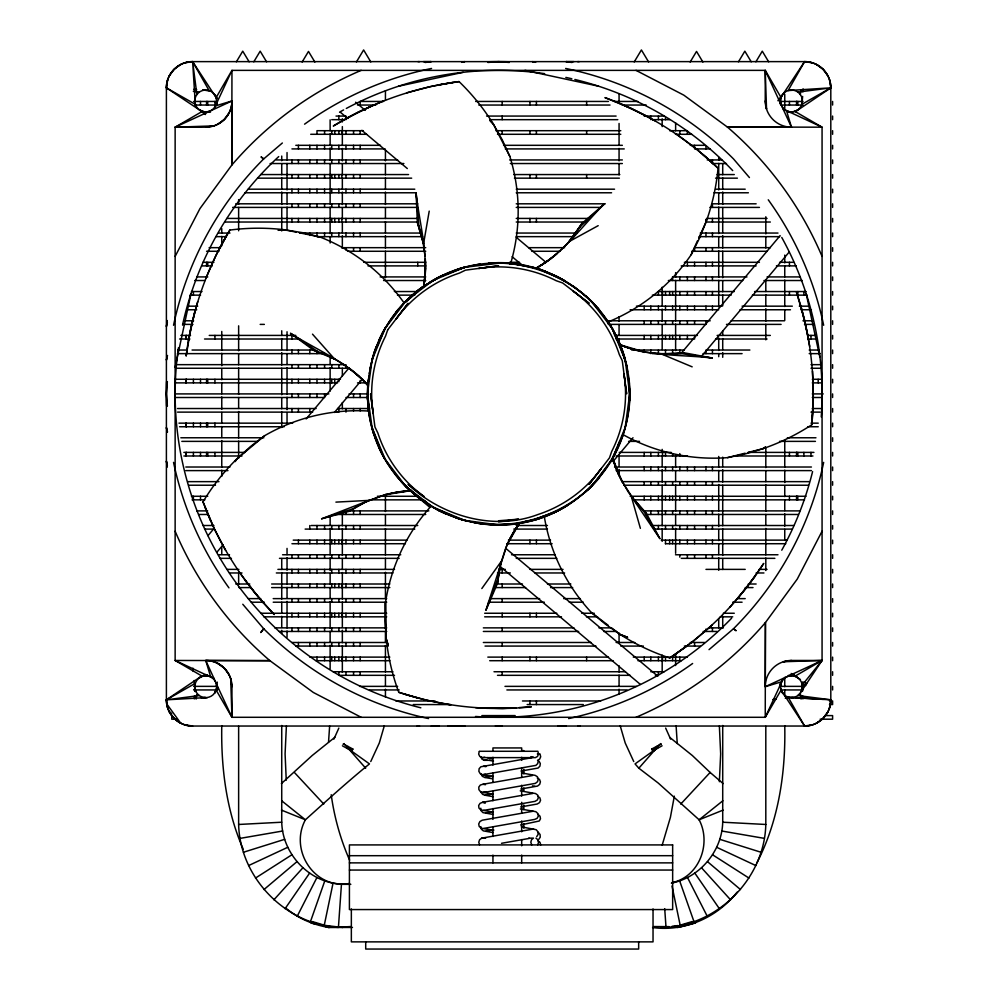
<?xml version="1.0" encoding="UTF-8"?>
<svg xmlns="http://www.w3.org/2000/svg" width="999" height="999" viewBox="0 0 999 999"><rect width="100%" height="100%" fill="white"/><g stroke="black" fill="none" stroke-linecap="round" stroke-linejoin="round"><path stroke-width="1.5" d="M342.407 745.803L348.688 749.25L350.649 748.775L351.835 750.973L349.438 749.662L351.373 750.724M369.293 407.105L367.595 399.725L367.832 383.991M401.161 481.593A131.131 131.131 0 0 0 431.019 506.206A185.427 185.427 0 0 0 385.464 602.772L385.114 620.941L386.288 639.11A209.153 197.44 68.6 0 0 398.751 692.295C436.388 704.807 476.336 710.002 515.921 708.079A314.722 314.722 0 0 0 531.331 706.842L519.33 707.554M328.534 742.095L329.645 725.961M610.751 461.788A131.131 131.131 0 0 0 623.201 434.715A185.427 185.427 0 0 0 727.484 457.642L745.266 453.933L762.724 448.751A209.153 197.44 -34.3 0 0 811.8 424.762L813.323 396.016L812.512 371.191M802.647 96.416L801.86 104.333L830.806 87.85C831.081 73.826 818.606 61.351 804.582 61.626L192.62 61.626C178.596 61.351 166.134 73.826 166.396 87.85L166.396 699.812C166.134 713.835 178.596 726.298 192.62 726.036L804.582 726.036C818.606 726.298 831.081 713.835 830.806 699.812L830.806 87.85L829.532 79.745M802.896 91.883L803.071 88.861M812.337 418.818C815.221 381.256 811.275 343.281 801.111 307.018A314.722 314.722 0 0 0 796.49 292.27L804.457 319.692L809.714 346.291M194.293 698.938L194.48 695.928M194.755 691.42L194.805 686.7M431.019 506.206C457.342 522.002 488.986 527.709 519.28 523.326L519.193 523.451C457.367 533.828 392.52 494.305 373.888 434.353C356.044 380.819 377.197 317.969 423.788 286.126C428.858 254.945 419.592 224.275 416.146 193.481L417.332 222.19L423.526 243.956L429.22 211.114M811.8 424.762L813.149 404.345M350.811 884.327L341.446 884.327L338.424 927.422C285.389 924.45 239.922 877.609 238.636 824.475L238.636 726.31M368.082 390.522L367.532 398.126L368.144 390.696M367.595 399.725L368.156 392.27M167.357 381.606L166.396 393.831L167.357 406.056M216.533 102.672L216.658 100.961A10.927 10.927 0 0 0 200.275 91.496A10.927 10.927 0 0 0 200.275 110.427A10.927 10.927 0 0 0 216.658 100.961L217.07 104.008M175.137 256.418L199.95 208.591L231.78 165.11L231.955 70.367L765.246 70.367L781.081 97.59L780.681 99.251M780.681 684.989L780.544 686.7L780.132 683.641M802.447 691.42L802.871 682.067M286.388 725.986L285.09 753.858L286.251 780.169M719.367 781.717L720.666 753.858L719.367 725.986M481.83 588.548L501.211 561.438L500.112 565.834A119.98 119.98 0 0 0 497.789 579.22L497.352 583.741L485.964 610.114L506.905 545.267A133.229 123.239 59.7 0 1 519.155 523.414C588.548 513.586 640.409 442.382 628.121 373.314C619.03 310.464 559.802 260.764 496.328 262.712M802.259 688.411A10.927 10.927 0 0 0 787.549 676.498A10.927 10.927 0 0 0 784.59 695.192A10.927 10.927 0 0 0 802.259 688.411L802.884 682.23M671.403 883.153C699.824 877.572 722.027 851.148 722.714 822.214L722.714 725.486M664.71 908.665L666.021 927.422C719.068 924.45 764.535 877.609 765.808 824.475L765.808 726.31M196.116 699.1L196.703 694.617M800.311 94.543L800.898 90.047M217.282 682.117L216.658 686.7A10.927 10.927 0 0 1 200.275 696.166A10.927 10.927 0 0 1 200.275 677.235A10.927 10.927 0 0 1 216.658 686.7L216.533 684.989M780.132 104.008L780.544 100.961L780.681 102.672M698.701 238.124L706.218 221.566L706.63 218.531L706.218 221.566L699.387 238.449L691.196 254.67A185.427 185.427 0 0 1 608.254 321.903A131.131 131.131 0 0 1 620.591 345.716M674.337 796.153L670.416 817.319L662.187 845.104M167.283 320.554L166.396 326.523L167.382 322.128M538.161 760.888L537.774 763.511L535.914 765.371L482.667 774.762L480.219 773.651L478.871 771.34L479.12 768.718L480.881 766.77L531.93 757.704M369.093 376.386L367.757 385.177C346.528 361.763 316.783 349.887 290.559 333.379L313.736 350.349L334.615 359.078L312.5 334.153M369.53 373.464C372.977 347.028 385.939 322.29 404.083 302.934A131.131 131.131 0 0 1 424.55 285.602M500.112 565.834L497.352 583.741L501.211 561.438M362.799 380.02A134.003 123.376 -16.5 0 1 367.707 385.214L369.031 376.323M369.48 373.414L371.091 363.211M167.682 79.745L166.396 87.85L199.313 109.803L204.021 111.751M829.532 707.916L830.806 699.812L797.889 695.541L800.311 693.119L801.086 699.1M480.294 263.973L462.512 267.757L443.032 275.05L423.788 286.126L425.499 268.144L425.324 258.841M197.677 301.673L190.871 327.922L186.151 356.081A314.722 314.722 0 0 1 188.374 340.796C195.305 301.76 209.253 263.973 229.845 230.07A209.153 197.44 -8.6 0 1 284.465 229.758L302.435 232.655L320.08 237.038A185.427 185.427 0 0 1 404.083 302.934M616.333 448.888L615.958 450.836L617.382 447.19M479.208 751.498L478.671 754.095L479.795 756.443L482.142 757.629L535.402 757.629L537.524 756.443L538.536 754.095L537.862 751.285L479.42 751.285M324.225 925.436L333.042 883.153C304.62 877.572 282.417 851.148 281.73 822.214L281.73 725.486M175.137 367.445L190.971 293.868M188.374 340.796L194.668 312.138M384.34 725.724L379.308 742.981L370.754 761.55M231.643 105.057C229.832 117.47 218.269 127.348 205.732 127.185L175.137 127.185L175.137 660.464L202.36 676.298L204.021 675.898M216.533 688.411L214.573 693.119L218.356 688.161M623.201 434.715C629.145 415.472 631.468 394.842 627.959 374.912M500.274 565.134L505.594 548.501M372.053 360.464L375.549 349.038M310.477 921.602L324.8 880.856M617.844 445.979L619.243 442.257M485.964 610.114L497.789 579.22M338.848 728.084L333.916 739.098M612.887 457.679L615.459 451.998M205.956 278.034L215.996 255.307L226.785 235.19M373.888 353.309L385.164 328.334L405.881 301.099L433.104 280.382L464.697 267.295L502.472 262.787M623.314 434.353L612.05 459.328L591.333 486.55C561.276 514.897 519.105 529.033 478.084 523.351M691.196 254.67L697.452 240.871M506.056 547.24L509.927 538.786A134.003 123.376 60.6 0 1 515.359 529.308M214.685 107.78L217.245 102.235M779.957 685.414L783.154 678.483M216.121 104.333L231.955 70.367L216.121 97.59L216.533 99.251M781.081 683.316L765.246 717.294L231.955 717.294L216.121 690.072L218.032 687.624M756.942 862.761C778.671 820.679 785.751 772.602 784.752 725.661M297.352 915.983L316.945 877.497M822.065 531.231L797.264 579.07L765.434 622.552A351.436 351.436 0 0 1 636.013 717.294M612.637 457.967L613.96 455.519M343.194 744.355L344.255 743.581M352.884 749.063L347.964 746.44L346.953 748.288L352.884 749.063L351.71 751.198L369.468 763.898C347.577 781.693 326.486 800.861 305.407 819.779C288.898 850.124 314.635 889.897 349.488 883.453M219.768 247.877L229.845 230.07M506.905 545.267L519.28 523.326A134.003 123.376 60.6 0 0 515.996 528.296M381.755 334.29L385.164 328.334L372.078 359.927L367.47 393.831L372.078 427.734L373.888 434.353M615.446 453.359L612.05 459.328L625.137 427.734L629.732 393.831L625.137 359.927L623.314 353.309M780.681 688.411L781.081 690.072L765.246 717.294L765.434 622.552L765.246 686.7L781.73 681.73M236.363 61.813L242.745 51.174L249.138 61.813M253.796 61.813L260.177 51.174L266.571 61.813M302.11 62.063L308.491 51.424L314.885 62.063M356.431 61.926L363.624 49.95L370.804 61.926M634.228 61.926L641.408 49.95L648.588 61.926M690.147 62.063L696.528 51.424L702.909 62.063M738.461 61.813L744.842 51.174L751.223 61.813M755.893 61.813L762.274 51.174L768.656 61.813M509.927 538.786L519.193 523.451L497.127 524.95M598.189 225.662L568.968 241.683L571.878 238.212A119.98 119.98 0 0 0 579.782 227.148L582.13 223.264L603.833 204.445C581.905 226.348 563.698 252.71 536.151 268.182L510.739 263.261L495.716 262.774M812.686 62.9L804.582 61.626L779.17 100.037M536.7 836.625L538.111 834.427L537.937 831.792L536.213 829.719L521.291 826.822M538.836 839.31L540.259 837.125L540.072 834.49L538.349 832.404M264.698 435.651L236.813 458.953L235.115 461.513L236.813 458.953L250.287 446.703L264.698 435.651A185.427 185.427 0 0 1 368.606 411.051C372.639 441.471 387.962 469.667 410.102 490.746L395.167 474.438M661.313 744.355L659.178 745.054L638.848 768.194L658.216 783.041L699.113 819.779C711.688 843.581 699.238 876.947 672.015 882.629M801.21 691.658L822.065 660.464L822.065 127.185L794.842 111.351L793.181 111.751M571.878 238.212L582.13 223.264L568.968 241.683M622.102 481.78A133.229 123.239 8.2 0 1 612.712 458.504L612.762 458.491C597.19 484.802 573.089 506.031 544.33 516.733A185.427 185.427 0 0 0 591.42 612.562L605.406 624.15L620.342 634.565A209.153 197.44 17.1 0 0 669.692 657.991C702.946 636.363 731.917 608.379 755.094 576.211A314.722 314.722 0 0 0 763.736 563.411L747.264 586.738L729.732 607.429M285.09 908.678L309.603 873.114M169.256 75.936L174.076 69.306L180.719 64.473M229.108 112.862L224.275 119.505L217.645 124.326M827.946 711.713L823.126 718.356L816.495 723.176M709.665 773.089L710.127 772.452L692.344 755.531L669.692 737.349M777.909 100.724L782.629 94.543M737.087 892.157C717.17 917.382 684.814 932.055 652.572 927.509M736.987 599.3L755.094 576.211M396.453 311.888L398.239 309.428L396.815 311.164M802.259 684.989L822.065 660.464L791.47 660.464L783.366 661.75L822.065 660.464L794.842 676.298L793.181 675.898M509.852 263.261L527.16 266.034M207.992 535.639L214.161 528.309L202.997 501.848A209.153 197.44 -60 0 1 236.813 458.953M306.119 418.956L349.213 367.719M217.058 552.022L223.227 544.692M334.415 412.487L362.5 379.083M429.682 507.205L414.273 494.105M680.843 353.696L780.144 235.627M612.974 461.575L633.004 437.749M702.01 355.706L789.21 252.01M571.428 238.761C561.775 250.799 549.55 260.352 536.288 268.107L536.151 268.182C565.359 277.372 591.383 296.253 608.254 321.903M273.901 899.812L302.897 867.806M587.986 489.76L597.127 479.895M404.595 302.647L419.742 289.048L424.513 285.889M723.089 810.102L699.113 819.779L722.864 800.761M281.393 783.603L312.163 755.531L334.815 737.349M410.452 297.889L418.007 290.384L410.327 297.789M406.168 301.923L419.742 289.048L423.626 286.8M579.782 227.148L603.833 204.445M639.348 767.731L638.848 768.194L635.052 763.898L654.782 749.812L662.112 745.803M653.146 750.724L655.069 749.662M674.712 926.772L677.684 927.509L680.531 926.772L683.041 924.612M282.355 142.994L263.699 158.916A332.205 332.205 0 0 0 173.539 325.274M709.028 649.65L733.503 628.733A332.205 332.205 0 0 0 823.663 462.387M712.025 625.137L693.119 641.246L674.675 654.695M263.973 889.547L296.965 861.662M681.306 803.596L680.769 804.045L710.127 772.452L723.126 783.603M537.649 844.917L538.598 842.232L537.849 839.697L535.901 838.136M795.416 111.688L830.806 87.85A26.224 26.224 0 0 0 804.582 61.626L788.099 90.572L830.806 87.85L797.889 92.12M167.682 707.916L166.396 699.812L201.786 675.961M533.616 828.995L481.78 838.136L479.62 839.697L478.771 842.232L479.57 844.754M653.646 751.011L655.419 749.762M669.692 657.979L686.5 646.303M349.35 511.263L353.147 508.778A119.98 119.98 0 0 1 369.193 500.374L385.377 494.742A133.229 123.239 -68.9 0 1 410.102 490.696L392.332 493.069L383.304 495.304L365.709 501.948L349.35 511.263L321.628 518.793L369.193 500.374L335.914 502.122M255.507 878.059L291.883 854.782M563.199 507.867L567.057 505.444M421.528 287.737L439.073 276.985L458.079 269.118L464.697 267.295L439.073 276.985M797.889 109.803L794.842 111.351M199.313 677.859L202.36 676.298M762.724 448.751L765.359 447.177L762.724 448.751L748.039 452.447M431.431 281.668L441.62 275.724M215.472 105.919L231.955 100.961A26.224 26.224 0 0 1 213.836 125.899L175.137 127.185L202.36 111.351L204.807 113.262M195.342 683.316L166.396 699.812A26.224 26.224 0 0 0 192.62 726.036L184.515 724.75M443.032 275.05L423.813 285.976A133.229 123.239 34 0 0 425.487 260.989M537.537 760.314L539.66 759.128L540.684 756.78L540.009 753.983L537.362 753.983M383.029 101.099L358.266 112.138L333.304 126.011A314.722 314.722 0 0 1 346.641 118.219C381.481 99.301 419.73 86.651 459.065 81.593A209.153 197.44 42.9 0 1 493.369 124.113L502.31 139.972L509.877 156.493A185.427 185.427 0 0 1 510.739 263.261M652.809 751.198L651.635 749.063L659.178 745.054M346.641 118.219L372.977 105.27M699.113 819.779L699.787 819.455M206.393 112.625L209.116 111.351M248.626 865.559L287.762 847.289M175.137 127.185L231.955 100.961L231.78 165.11A351.436 351.436 0 0 1 361.188 70.367M822.065 660.464L765.246 686.7A26.224 26.224 0 0 1 791.47 660.464M350.112 749.637L351.71 751.198M365.709 501.948L369.193 500.374M543.731 516.133L535.476 519.667L517.295 523.476M444.393 274.625L448.563 272.989M452.734 271.341L465.721 267.145M665.371 926.772L663.486 927.509L660.926 926.772M558.141 510.676L532.504 520.354L539.123 518.543M544.905 516.283L535.476 519.667L525.149 521.391M321.628 518.793L353.147 508.778M243.456 852.247L284.678 839.322M679.445 925.411L692.207 921.565M344.83 926.772L342.27 927.509L340.384 926.772M532.442 775.549L482.967 784.277L480.382 785.002L478.821 787.05L478.883 789.622L480.544 791.732L492.532 794.242M485.764 791.857L483.179 792.594L535.389 783.378L537.524 781.693L538.286 779.145L537.375 776.722L535.139 775.349L521.528 772.951M487.912 794.542L485.314 795.279L482.692 794.417L481.019 792.307M406.68 92.832L430.706 86.513L453.159 82.405M727.484 457.642L745.104 453.196M680.531 926.772L695.516 922.989M331.805 926.772L328.833 927.509C313.274 924.799 298.426 918.593 286.251 908.441M458.079 269.118C504.133 254.083 556.543 267.944 591.233 301.198L612.05 328.334L625.137 359.927L615.446 334.29M428.196 62.275L431.081 61.626L423.351 61.626M398.651 86.189L463.211 72.303M485.264 774.237L482.667 774.762L493.081 776.598M487.4 776.922L484.802 777.447L482.367 776.348L481.006 774.038M492.769 776.048L484.802 777.447L492.432 778.795M521.066 771.053L538.049 768.056L539.91 766.196L540.309 763.573L539.073 761.213M493.131 793.905L485.314 795.279L493.144 796.665M520.866 789.01L537.537 786.076L539.672 784.377L540.422 781.83L539.51 779.407L537.287 778.034M532.804 793.456L482.629 802.297L480.069 803.333L478.658 805.531L478.933 808.041L480.794 809.914L492.757 812.062M483.516 810.426L535.039 801.348L537.387 799.937L538.411 797.552L537.724 795.117L535.576 793.556L520.254 790.846M480.806 808.216L481.081 810.726L482.929 812.599L485.664 813.111L493.369 811.75M520.741 806.93L537.175 804.033L539.522 802.622L540.559 800.249L539.86 797.801L537.724 796.24M533.129 811.238L482.267 820.204L479.882 821.565L478.708 823.963L479.208 826.485L481.181 828.171L493.681 830.381M483.878 828.383L534.715 819.417L537.15 818.306L538.349 816.058L537.862 813.523L535.864 811.688L520.367 808.953M486.014 831.068L493.618 829.732M520.629 824.974L539.285 820.991L540.496 818.743L540.009 816.22L538.011 814.372M501.535 843.293L529.383 838.386M240.097 838.373L282.655 831.018M385.377 494.742L410.252 490.734A134.003 123.376 -67.9 0 0 407.892 490.946M438.861 84.828L459.065 81.593M184.515 62.9L192.62 61.626L216.121 97.59M205.732 127.185L213.836 125.899M812.686 724.75L804.582 726.036L781.081 690.072M482.142 757.629L484.815 757.217M480.819 756.78L481.943 759.128L484.29 760.314L486.963 759.902M425.187 62.5L431.081 61.626M788.423 112.3L791.47 111.888L789.759 111.751M651.635 749.063L657.567 748.288L656.555 746.44M692.17 366.845L661.425 353.983A119.98 119.98 0 0 0 679.532 353.371L684.028 352.784L712.275 358.017C681.48 354.533 649.525 356.743 620.242 344.855L626.773 366.084L627.559 371.978M199.313 695.541L166.396 699.812L205.732 697.627L201.011 697.677M669.155 926.635L653.97 926.56M672.09 926.285L677.971 925.586M488.374 263.237L491.396 262.887M684.028 352.784L661.425 353.983M772.939 699.5L776.186 699.2M785.289 698.251L793.181 697.489L823.288 699.35M284.465 229.745L278.346 230.294L284.465 229.745L296.341 232.18M504.582 524.5L492.744 524.525M487.899 62.462L498.601 61.626L509.303 62.462M789.759 675.898L791.47 675.774L788.423 675.361M791.47 697.627L830.806 699.812A26.224 26.224 0 0 1 804.582 726.036L788.099 697.09L793.181 697.489M501.66 725.798L495.541 725.798M488.474 263.311L491.371 263.137M495.704 262.874L498.601 262.7M514.822 707.816L502.822 708.516L475.711 707.717M350.537 926.56L339.772 927.159L325.062 925.411L312.312 921.565M238.636 824.475L281.73 822.214M488.648 263.449L503.558 262.912M486.588 708.328L515.921 708.079M209.116 676.298L175.137 660.464L269.88 660.651L313.361 692.482L361.188 717.294M419.505 726.036L417.17 726.036M431.293 726.036L439.323 726.023M580.032 726.036L577.697 726.036M573.851 61.626L566.121 61.626L569.018 62.275M577.622 61.626L579.22 61.626M193.619 101.448L217.42 101.448M383.591 101.448L360.177 101.448L360.177 105.045M475.661 101.448L608.453 101.448M614.547 101.448L637.949 101.448M779.545 101.448L802.959 101.448M194.755 105.045L217.033 105.045M357.53 105.045L375.786 105.045M478.783 105.045L610.014 105.045M622.352 105.045L646.203 105.045M781.106 105.045L802.959 105.045M336.026 116.071L345.966 116.071L345.966 119.668M486.588 116.071L616.108 116.071M644.193 116.071L664.085 116.071M331.755 119.668L344.555 119.668M489.71 119.668L617.819 119.668M652.335 119.668L669.78 119.668M363.299 130.694L316.983 130.694L316.983 134.291M495.941 130.694L620.791 130.694M669.63 130.694L687.387 130.694L687.387 134.291M310.714 134.291L366.546 134.291M497.502 134.291L620.791 134.291M675.486 134.291L691.708 134.291M295.816 145.317L380.469 145.317M503.583 145.317L622.352 145.317M690.259 145.317L704.545 145.317M291.945 148.913L385.152 148.913M505.307 148.913L624.238 148.913M710.202 148.913L694.58 148.913L694.58 145.317M276.336 159.94L397.639 159.94M509.627 159.94L622.352 159.94M707.217 159.94L721.802 159.94M270.092 163.536L403.871 163.536M510.364 163.536L622.352 163.536M726.473 163.536L712.437 163.536L712.437 159.94M260.727 174.563L408.554 174.563M513.786 174.563L619.805 174.563M717.12 174.563L734.277 174.563M257.605 178.159L411.675 178.159M514.448 178.159L619.38 178.159M715.559 178.159L737.399 178.159M248.239 189.186L414.797 189.186M516.233 189.186L614.547 189.186M715.559 189.186L745.204 189.186M244.942 192.782L416.358 192.782M516.233 192.782L611.575 192.782M713.998 192.782L748.376 192.782M235.764 203.808L417.757 203.808M516.233 203.808L605.332 203.808M756.131 203.808L712.437 203.808L712.437 207.405M232.642 207.405L417.757 207.405M516.233 207.405L600.661 207.405M709.852 207.405L759.427 207.405M226.973 218.431L417.919 218.431M516.233 218.431L588.011 218.431M707.217 218.431L767.057 218.431M224.837 222.028L417.919 222.028M516.233 222.028L584.89 222.028M770.341 222.028L705.968 222.028L705.968 219.63M218.594 233.054L229.957 233.054M299.75 233.054L421.041 233.054M516.233 233.054L577.297 233.054M700.274 233.054L777.984 233.054M215.871 236.651L226.398 236.651M422.602 236.651L316.983 236.651L316.983 233.054M516.233 236.651L573.975 236.651M699.238 236.651L779.545 236.651M209.141 247.677L220.529 247.677M341.708 247.677L425.724 247.677M528.721 247.677L564.61 247.677M770.341 247.677L694.58 247.677L694.58 251.273M206.568 251.273L218.968 251.273M347.49 251.273L425.724 251.273M531.843 251.273L559.927 251.273M691.708 251.273L767.057 251.273M202.984 262.3L213.911 262.3M363.748 262.3L425.724 262.3M509.627 262.3L519.53 262.3M684.352 262.3L759.427 262.3M779.545 262.3L793.78 262.3M201.935 265.896L212.35 265.896M367.982 265.896L425.724 265.896M681.206 265.896L756.131 265.896M776.423 265.896L796.253 265.896M196.741 276.923L207.767 276.923M380.132 276.923L425.724 276.923M672.502 276.923L746.977 276.923M767.057 276.923L799.837 276.923M194.755 280.519L205.057 280.519M383.591 280.519L425.724 280.519M668.356 280.519L742.794 280.519M763.935 280.519L802.347 280.519M191.446 291.546L202.035 291.546M394.355 291.546L417.919 291.546M734.277 291.546L658.403 291.546L658.403 295.142M754.57 291.546L806.068 291.546M189.922 295.142L200.587 295.142M397.477 295.142L414.797 295.142M652.335 295.142L731.156 295.142M752.372 295.142L806.88 295.142M187.662 306.169L197.715 306.169M636.388 306.169L721.852 306.169M742.082 306.169L792.332 306.169M799.312 306.169L809.19 306.169M186.9 309.765L196.741 309.765M630.144 309.765L718.681 309.765M740.009 309.765L790.471 309.765M800.998 309.765L811.425 309.765M183.878 320.791L193.619 320.791M608.304 320.791L710.202 320.791M731.156 320.791L784.227 320.791M802.959 320.791L812.936 320.791M182.692 324.388L192.957 324.388M260.177 324.388L264.36 324.388M608.304 324.388L705.968 324.388L705.968 320.791M726.473 324.388L781.106 324.388M804.52 324.388L813.935 324.388M180.844 335.414L190.534 335.414M209.228 335.414L295.816 335.414M614.547 335.414L697.427 335.414M717.12 335.414L770.341 335.414M807.629 335.414L815.958 335.414M179.57 339.011L189.922 339.011M204.545 339.011L299.75 339.011M616.108 339.011L694.58 339.011L694.58 335.414M715.559 339.011L767.057 339.011M807.629 339.011L816.995 339.011M177.822 350.037L187.375 350.037M192.058 350.037L314.111 350.037M631.705 350.037L684.352 350.037M749.887 350.037L705.968 350.037L705.968 353.634M809.19 350.037L818.993 350.037M177.51 353.634L324.575 353.634M652.335 353.634L679.795 353.634L679.795 350.037M703.121 353.634L742.082 353.634M809.19 353.634L820.117 353.634M177.51 364.66L344.555 364.66M810.976 364.66L821.116 364.66M176.074 368.256L349.013 368.256M810.976 368.256L821.116 368.256M174.638 379.283L340.422 379.283M812.312 379.283L822.015 379.283M174.638 382.879L337.587 382.879M357.53 382.879L366.546 382.879M812.312 382.879L822.015 382.879M174.638 393.906L328.883 393.906M349.013 393.906L367.982 393.906M812.312 393.906L823.238 393.906M174.638 397.502L324.575 397.502L324.575 393.906M345.966 397.502L367.982 397.502M812.312 397.502L822.015 397.502M177.51 408.529L316.109 408.529M337.587 408.529L369.543 408.529M812.312 408.529L821.116 408.529M177.51 412.125L312.675 412.125M334.603 412.125L338.861 412.125L338.861 408.529M810.976 412.125L820.117 412.125M178.946 423.151L292.695 423.151M810.976 423.151L818.243 423.151M179.57 426.748L284.141 426.748M807.629 426.748L818.243 426.748M180.844 437.774L263.848 437.774M787.349 437.774L815.958 437.774M181.83 441.371L257.605 441.371M628.583 441.371L639.51 441.371M779.545 441.371L815.434 441.371M183.878 452.397L245.117 452.397M619.23 452.397L671.191 452.397M748.326 452.397L813.935 452.397M183.878 455.994L241.995 455.994M616.108 455.994L687.387 455.994M734.277 455.994L812.936 455.994M185.814 467.02L229.957 467.02M614.547 467.02L811.425 467.02M185.814 470.604L227.959 470.604M616.108 470.604L811.425 470.604M187.662 481.643L218.968 481.643M621.965 481.643L809.19 481.643M188.936 485.227L215.472 485.227M623.913 485.227L808.391 485.227M191.446 496.266L207.767 496.266M377.347 496.266L417.919 496.266M630.144 496.266L806.068 496.266M192.058 499.85L204.895 499.85M369.543 499.85L422.602 499.85M633.266 499.85L804.52 499.85M196.741 510.889L207.667 510.889M349.013 510.889L428.846 510.889M643.406 510.889L799.837 510.889M199.013 514.473L207.767 514.473M334.603 514.473L425.724 514.473M645.516 514.473L798.276 514.473M202.984 525.511L213.911 525.511M311.238 525.511L417.757 525.511M516.233 525.511L547.44 525.511M651.398 525.511L793.78 525.511M204.545 529.095L213.911 529.095M305.145 529.095L414.797 529.095M513.786 529.095L547.44 529.095M653.846 529.095L792.332 529.095M293.231 540.134L406.993 540.134M508.429 540.134L550.561 540.134M661.251 540.134L787.349 540.134M291.945 543.718L405.432 543.718M506.655 543.718L552.122 543.718M665.371 543.718L785.788 543.718M218.594 554.757L229.52 554.757M282.58 554.757L400.749 554.757M511.55 554.757L555.244 554.757M675.486 554.757L777.984 554.757M220.155 558.341L231.443 558.341M279.458 558.341L399.2 558.341M516.233 558.341L556.805 558.341M681.318 558.341L774.862 558.341M226.973 569.38L238.873 569.38M277.897 569.38L394.518 569.38M499.063 569.38L505.307 569.38M529.945 569.38L563.049 569.38M705.968 569.38L745.204 569.38M759.252 569.38L767.057 569.38M229.52 572.964L241.995 572.964M276.336 572.964L392.957 572.964M497.502 572.964L510.364 572.964M534.952 572.964L564.61 572.964M756.131 572.964L763.935 572.964M235.764 584.003L249.8 584.003M271.653 584.003L389.835 584.003M495.941 584.003L522.477 584.003M547.44 584.003L570.854 584.003M748.326 584.003L756.131 584.003M238.873 587.587L251.361 587.587M271.653 587.587L389.835 587.587M494.38 587.587L525.599 587.587M550.561 587.587L572.689 587.587M745.204 587.587L753.009 587.587M248.239 598.626L260.727 598.626M273.214 598.626L386.713 598.626M489.71 598.626L539.635 598.626M563.686 598.626L580.394 598.626M737.399 598.626L745.204 598.626M251.361 602.21L264.36 602.21M273.214 602.21L386.713 602.21M488.436 602.21L544.318 602.21M569.293 602.21L583.329 602.21M732.717 602.21L742.082 602.21M260.727 613.249L386.713 613.249M484.665 613.249L556.805 613.249M581.768 613.249L594.255 613.249M723.351 613.249L734.277 613.249M263.848 616.833L386.713 616.833M484.665 616.833L561.488 616.833M586.45 616.833L597.539 616.833M720.242 616.833L732.717 616.833M274.775 627.872L386.713 627.872M483.354 627.872L573.975 627.872M598.938 627.872L611.425 627.872M708.553 627.872L723.401 627.872M279.458 631.455L386.713 631.455M483.354 631.455L578.658 631.455M603.621 631.455L616.258 631.455M703.121 631.455L717.12 631.455M291.945 642.494L386.713 642.494M483.354 642.494L591.133 642.494M616.108 642.494L634.827 642.494M690.259 642.494L704.62 642.494M295.816 646.078L388.274 646.078M485.027 646.078L595.978 646.078M620.791 646.078L643.406 646.078M684.352 646.078L700.274 646.078M309.802 657.117L389.835 657.117M487.824 657.117L608.453 657.117M633.266 657.117L687.387 657.117M316.109 660.701L389.835 660.701M489.71 660.701L613.136 660.701M637.949 660.701L681.206 660.701M333.179 671.74L392.957 671.74M494.006 671.74L625.461 671.74M650.811 671.74L664.085 671.74M203.546 675.324L207.767 675.324M394.518 675.324L338.861 675.324L338.861 671.74M497.502 675.324L630.144 675.324M655.369 675.324L658.403 675.324L658.403 671.74M790.047 675.324L793.156 675.324M193.619 686.363L217.42 686.363M359.565 686.363L397.639 686.363M504.982 686.363L636.388 686.363M779.545 686.363L802.959 686.363M193.619 689.947L217.033 689.947M369.543 689.947L399.2 689.947M506.868 689.947L627.022 689.947M781.106 689.947L802.959 689.947M395.916 700.973L435.089 700.973M522.477 700.973L600.661 700.973M829.482 700.973L832.604 700.973L832.604 704.57L829.482 704.57M413.236 704.57L450.686 704.57M527.16 704.57L583.329 704.57M481.868 715.596L515.172 715.596M824.799 715.596L832.604 715.596L832.604 719.193L820.117 719.193M176.448 719.193L171.766 719.193L171.766 715.596M521.89 750.636L523.813 750.636M484.29 760.314L492.345 760.314M481.78 838.136L485.639 838.136M528.696 838.136L533.503 838.136L531.555 839.697L530.819 842.232L531.755 844.917M349.413 855.693L672.652 855.693M349.413 862.874L672.652 862.874M349.413 870.054L672.652 870.054M352.46 927.434L328.833 927.509L325.986 926.772L323.476 924.612M417.982 61.626L419.58 61.626M557.892 726.023L565.909 726.036M447.652 726.023L464.847 726.036M665.247 354.083L646.515 352.422M722.714 822.214L765.808 824.475M193.631 89.361L196.653 89.523M202.71 89.86L210.702 91.221M509.515 263.861L514.073 264.198M518.643 264.523L522.015 264.897M205.732 675.774L207.442 675.898M204.021 697.489L207.118 697.801M193.331 91.346L199.313 92.12M208.779 112.3L205.732 111.888L210.489 112.175M333.042 883.153L341.446 884.327M679.532 353.371L712.275 358.017M566.121 61.626L572.027 62.5M721.79 831.018L764.347 838.373M530.881 756.655L533.329 757.08M487.137 757.629L492.782 758.628M489.273 760.314L493.506 761.063M483.479 766.245L485.914 766.67M532.492 785.851L534.84 786.275M482.967 784.277L485.452 784.715M485.127 802.746L482.629 802.297L485.352 802.809M485.664 813.111L493.394 814.472M492.882 832.554L483.329 830.868L481.356 829.17L480.856 826.648M450.824 704.907L426.436 700.162L404.42 694.13M299.3 232.779L320.08 237.038M644.992 352.11L620.242 344.855A134.003 123.376 -42.2 0 0 637.424 350.462M524.987 70.367L598.563 86.189M471.74 521.903L476.298 522.889M655.831 749.25L653.87 748.775L652.684 750.973L654.395 749.637M209.84 660.789C222.24 662.599 232.118 674.163 231.955 686.7L231.955 717.294L216.121 683.316M311.001 922.989L315.397 924.112M398.751 692.295L418.356 698.151M719.779 839.322L760.988 852.247M313.736 350.349L318.032 351.773A119.98 119.98 0 0 1 334.615 359.078M528.459 266.458L531.068 267.332M455.457 517.432L462.612 519.93M620.342 634.565L627.522 637.275L620.342 634.565L611.912 628.146M281.431 810.102L305.407 819.779L281.656 800.761M556.818 276.323L536.288 268.107A133.229 123.239 85.4 0 0 556.868 253.846M655.406 120.954L631.343 108.479L604.932 97.615A314.722 314.722 0 0 1 619.343 103.184C655.844 118.631 689.585 140.634 718.069 168.244A209.153 197.44 -85.7 0 1 706.218 221.566M539.123 269.118L564.098 280.382L558.141 276.985M458.079 518.543L433.104 507.267L405.881 486.55L385.164 459.328L372.078 427.734L381.755 453.359M783.266 109.278L790.197 112.475M205.632 674.537L213.948 678.383M788.099 111.351L822.065 127.185L727.322 126.998L683.84 95.167L636.013 70.367M716.683 847.289L755.818 865.559M619.343 103.184L645.878 115.697M522.814 265.272L524.925 266.283M438.711 510.352L442.807 512.312M660.264 743.581L661.126 744.018M343.381 744.018L347.964 746.44M430.781 505.869L419.518 498.439L409.677 489.96M331.218 357.342C345.092 364.061 357.13 373.863 367.644 385.065M348.688 749.25L349.438 749.662M801.86 683.316L805.806 685.564M439.073 510.676L433.104 507.267L464.697 520.354L498.601 524.962M555.407 275.637L565.771 281.593M431.518 506.418L415.584 495.342L410.327 490.484M800.424 679.545L791.171 673.451M418.281 496.428L414.385 493.956L420.641 498.189M712.562 854.782L748.938 878.059M804.22 682.08L806.755 683.766M290.559 333.379L318.032 351.773M423.151 499.887L425.649 501.573M816.495 64.473L823.126 69.306L827.946 75.936M217.645 663.324L224.275 668.156L229.108 674.787M171.666 713.461L169.256 711.713L174.076 718.356L180.719 723.176L166.721 703.908M676.623 134.291L696.54 149.138L713.748 164.123M591.42 612.562L608.291 625.399M199.313 109.803L205.507 114.523M261.214 157.03L263.699 158.916L261.238 157.018M792.944 674.075L797.889 677.859M573.463 286.276L575.923 288.187M579.607 291.059L584.515 294.88M538.049 840.821L539.997 842.382L540.734 844.917M355.594 102.223L365.309 110.377M516.333 237.4L546.128 262.45M340.409 112.288L347.739 118.456M361.875 130.332L407.317 168.556M512.137 256.718L521.678 264.735M506.493 548.963L657.804 676.211M499.85 566.221L640.409 684.44M294.38 772.452L323.751 804.045L323.214 803.596M707.492 861.662L740.471 889.547M702.934 154.458L718.069 168.244M365.159 767.731L365.671 768.194L345.329 745.054M640.384 528.346L631.268 496.278L659.815 538.561L646.303 513.211L643.044 510.064A119.98 119.98 0 0 1 634.015 499.887L622.177 481.755L612.762 458.491A134.003 123.376 9.2 0 0 614.585 464.06M585.739 295.829L595.404 305.482M410.177 489.547L414.473 493.868M646.303 513.211L631.268 496.278M410.402 489.947L415.584 495.342M409.965 489.797L414.198 494.193M490.197 120.779L493.369 124.113L509.877 156.493M401.173 481.043L407.23 487.512M490.209 120.717L493.369 124.113M701.548 867.806L730.544 899.812M634.015 499.887L643.044 510.064L659.815 538.561M238.923 571.64L255.207 593.331L274.275 614.572A314.722 314.722 0 0 1 263.711 603.309C238.823 575.037 218.793 542.532 205.095 507.43M749.437 177.572L733.503 158.916A332.205 332.205 0 0 0 565.646 68.456M242.782 604.258L263.699 628.733A332.205 332.205 0 0 0 428.546 718.568M245.23 580.519L263.711 603.309M597.427 307.742L599.325 310.102M780.743 690.646L782.629 693.119M214.573 94.543L217.407 98.252M607.567 322.115L612.062 328.084L619.118 342.145L613.873 333.092M633.578 499.325L628.071 491.683L618.993 475.349A134.003 123.376 9.2 0 1 614.972 465.197M694.842 873.114L719.355 908.678M386.863 462.112L388.549 464.572M194.33 689.16L195.991 691.658M608.116 322.128L612.062 328.084L617.37 340.459M209.116 90.572L192.62 61.626A26.224 26.224 0 0 0 166.396 87.85L195.342 104.333L192.62 61.626L196.89 94.543M633.753 761.55L625.212 742.981L620.179 725.724M214.098 528.409L225.612 550.424M670.591 739.098L665.659 728.084M687.499 877.497L707.092 915.983M381.031 451.286L384.49 458.254M243.344 849.462C226.298 810.664 220.979 767.744 221.766 725.661M779.807 101.623L781.081 104.333M765.246 70.367L766.533 109.066L765.246 100.961L765.246 70.367L791.47 127.185L727.322 126.998A351.436 351.436 0 0 1 822.065 256.418M215.472 681.73L205.732 660.464L269.88 660.651A351.436 351.436 0 0 1 175.137 531.231M349.588 860.089C340.484 839.297 334.278 817.219 331.218 794.717M202.997 501.848L210.639 520.829M612.762 458.491L618.993 475.349M422.614 239.51A119.98 119.98 0 0 0 418.893 226.436L417.332 222.19L423.526 243.956M679.645 880.856L693.968 921.602M373.052 431.431L375.562 438.586M385.464 602.772L386.288 639.11L388.174 644.954M621.565 349.076L624.662 358.928M386.288 639.11L388.124 645.017M786.513 110.702L791.47 127.185A26.224 26.224 0 0 1 765.246 100.961M626.773 366.084L620.391 344.905A133.229 123.239 -43.2 0 0 644.38 352.11M210.702 676.96L205.732 660.464A26.224 26.224 0 0 1 230.682 678.596L231.955 686.7M801.111 307.018L807.879 335.564M371.865 427.035L372.552 429.995M167.382 465.522L166.396 461.138L167.283 467.107M806.23 293.868L819.804 356.93M672.002 885.988L680.219 925.436M422.777 240.21L425.062 256.169M628.895 380.794L629.345 383.741M192.932 668.169L193.232 671.403M194.181 680.519L194.942 688.411M676.111 725.961L677.26 743.568M416.146 193.481L418.893 226.436M802.721 695.928L802.909 698.938M230.682 678.596L231.955 717.294M629.407 388.411L629.545 400.849M832.604 101.448L832.604 105.045M832.604 116.071L832.604 119.668M832.604 130.694L832.604 134.291M832.604 145.317L832.604 148.913M832.604 159.94L832.604 163.536M832.604 174.563L832.604 178.159M832.604 189.186L832.604 192.782M832.604 203.808L832.604 207.405M832.604 218.431L832.604 222.028M832.604 233.054L832.604 236.651M832.604 247.677L832.604 251.273M832.604 262.3L832.604 265.896M832.604 276.923L832.604 280.519M832.604 291.546L832.604 295.142M832.604 306.169L832.604 309.765M832.604 320.791L832.604 324.388M832.604 335.414L832.604 339.011M832.604 350.037L832.604 353.634M832.604 364.66L832.604 368.256M832.604 379.283L832.604 382.879M832.604 393.906L832.604 397.502M832.604 408.529L832.604 412.125M832.604 423.151L832.604 426.748M832.604 437.774L832.604 441.371M832.604 452.397L832.604 455.994M832.604 467.02L832.604 470.604M832.604 481.643L832.604 485.227M832.604 496.266L832.604 499.85M832.604 510.889L832.604 514.473M832.604 525.511L832.604 529.095M832.604 540.134L832.604 543.718M832.604 554.757L832.604 558.341M832.604 569.38L832.604 572.964M832.604 584.003L832.604 587.587M832.604 598.626L832.604 602.21M832.604 613.249L832.604 616.833M832.604 627.872L832.604 631.455M832.604 642.494L832.604 646.078M832.604 657.117L832.604 660.701M832.604 671.74L832.604 675.324M832.604 686.363L832.604 689.947M818.156 379.283L818.243 382.879M810.976 335.414L810.976 339.011M810.976 452.397L810.976 455.994M803.87 291.546L803.87 295.142M803.87 452.397L803.87 455.994M797.801 101.448L797.801 105.045M797.801 291.546L797.801 295.142M797.801 452.397L797.801 455.994M797.801 496.266L797.801 499.85M796.678 101.448L796.69 105.045M796.678 452.397L796.678 455.994M796.678 496.266L796.678 499.85M796.615 101.448L796.615 105.045M796.615 452.397L796.603 455.994M796.603 496.266L796.615 499.85M789.435 101.448L789.435 105.045M789.435 262.3L789.435 265.896M789.435 291.546L789.435 295.142M789.435 452.397L789.435 455.994M789.435 496.266L789.435 499.85M784.752 94.268L784.752 108.641M784.752 255.107L784.752 262.899M784.752 266.009L784.752 276.923M784.752 280.032L784.752 306.518M784.752 309.64L784.752 320.542M784.752 440.522L784.752 467.008M784.752 470.129L784.752 482.592M784.752 485.714L784.752 496.615M784.752 499.737L784.752 510.639M784.752 513.761L784.752 526.223M784.752 529.333L784.752 540.247M784.752 677.359L784.752 686.713M784.752 689.822L784.752 696.066M765.808 216.771L765.808 233.903M765.808 237.025L765.808 247.927M765.808 280.657L765.808 291.558M765.808 294.68L765.808 305.582M765.808 308.703L765.808 321.166M765.808 324.288L765.808 339.86M765.808 447.39L765.808 467.644M765.808 470.754L765.808 481.668M765.808 484.777L765.808 511.276M765.808 514.385L765.808 525.299M765.808 528.409L765.808 554.907M765.808 558.016L765.808 570.491M722.714 163.861L722.714 174.775M722.714 177.897L722.714 188.823M722.714 191.945L722.714 204.42M722.714 207.542L722.714 232.505M722.714 235.627L722.714 248.102M722.714 251.224L722.714 277.747M722.714 280.869L722.714 291.783M722.714 294.905L722.714 305.831M722.714 330.781L722.714 335.464M722.714 338.586L722.714 349.513M722.714 352.635L722.714 357.305M722.714 457.155L722.714 466.521M722.714 469.63L722.714 482.117M722.714 485.239L722.714 525.799M722.714 528.921L722.714 555.444M722.714 558.566L722.714 569.48M722.714 616.283L722.714 627.21M718.718 157.218L718.718 160.34M718.718 163.449L718.718 189.947M718.718 193.069L718.718 203.971M718.718 207.093L718.718 233.591M718.718 236.701L718.718 247.615M718.718 250.724L718.718 277.223M718.718 280.344L718.718 306.83M718.718 338.012L718.718 350.474M718.718 353.596L718.718 356.705M718.718 456.456L718.718 467.357M718.718 470.479L718.718 481.393M718.718 484.503L718.718 511.001M718.718 514.11L718.718 526.585M718.718 529.695L718.718 540.609M718.718 543.731L718.718 554.632M718.718 557.754L718.718 570.217M718.718 618.531L718.718 627.884M712.437 218.431L712.437 222.028M712.437 233.054L712.437 236.651M712.437 247.677L712.437 251.273M712.437 262.3L712.437 265.896M712.437 276.923L712.437 280.519M712.437 291.546L712.437 295.142M712.437 306.169L712.437 309.765M712.437 350.037L712.437 353.634M712.437 467.02L712.437 470.604M712.437 481.643L712.437 485.227M712.437 496.266L712.437 499.85M712.437 510.889L712.437 514.473M712.437 525.511L712.437 529.095M712.437 540.134L712.437 543.718M712.437 554.757L712.437 558.341M712.437 627.872L712.437 631.455M705.968 146.516L705.968 148.913M705.968 233.054L705.968 236.651M705.968 247.677L705.968 251.273M705.968 262.3L705.968 265.896M705.968 276.923L705.968 280.519M705.968 291.546L705.968 295.142M705.968 306.169L705.968 309.765M705.968 467.02L705.968 470.604M705.968 481.643L705.968 485.227M705.968 496.266L705.968 499.85M705.968 510.889L705.968 514.473M705.968 525.511L705.968 529.095M705.968 540.134L705.968 543.718M705.968 554.757L705.968 558.341M705.968 629.058L705.968 631.455M694.58 262.3L694.58 265.896M694.58 276.923L694.58 280.519M694.58 291.546L694.58 295.142M694.58 306.169L694.58 309.765M694.58 320.791L694.58 324.388M694.58 467.02L694.58 470.604M694.58 481.643L694.58 485.227M694.58 496.266L694.58 499.85M694.58 510.889L694.58 514.473M694.58 525.511L694.58 529.095M694.58 540.134L694.58 543.718M694.58 554.757L694.58 558.341M694.58 642.494L694.58 646.078M687.387 262.3L687.387 265.896M687.387 276.923L687.387 280.519M687.387 291.546L687.387 295.142M687.387 306.169L687.387 309.765M687.387 320.791L687.387 324.388M687.387 335.414L687.387 339.011M687.387 467.02L687.387 470.604M687.387 481.643L687.387 485.227M687.387 496.266L687.387 499.85M687.387 510.889L687.387 514.473M687.387 525.511L687.387 529.095M687.387 540.134L687.387 543.718M687.387 554.757L687.387 558.341M679.795 130.694L679.795 134.291M679.795 276.923L679.795 280.519M679.795 291.546L679.795 295.142M679.795 306.169L679.795 309.765M679.795 320.791L679.795 324.388M679.795 335.414L679.795 339.011M679.795 453.596L679.795 455.994M679.795 467.02L679.795 470.604M679.795 481.643L679.795 485.227M679.795 496.266L679.795 499.85M679.795 510.889L679.795 514.473M679.795 525.511L679.795 529.095M679.795 540.134L679.795 543.718M679.795 554.757L679.795 557.142M679.795 657.117L679.795 660.701M675.624 122.952L675.624 130.744M675.624 272.627L675.624 277.31M675.624 280.419L675.624 320.966M675.624 324.076L675.624 350.587M675.624 455.057L675.624 467.52M675.624 470.641L675.624 481.555M675.624 484.677L675.624 511.176M675.624 514.298L675.624 525.212M675.624 528.334L675.624 553.284M675.624 654.62L675.624 665.534M672.614 276.923L672.614 280.519M672.614 291.546L672.614 295.142M672.614 306.169L672.614 309.765M672.614 320.791L672.614 324.388M672.614 335.414L672.614 339.011M672.614 350.037L672.614 353.634M672.614 453.596L672.614 455.994M672.614 467.02L672.614 470.604M672.614 481.643L672.614 485.227M672.614 496.266L672.614 499.85M672.614 510.889L672.614 514.473M672.614 525.511L672.614 529.095M672.614 540.134L672.614 543.718M672.614 657.117L672.614 660.701M669.63 291.546L669.63 295.142M669.63 335.414L669.63 339.011M669.63 496.266L669.63 499.85M669.63 540.134L669.63 543.718M665.509 117.27L665.509 119.668M665.509 291.546L665.509 295.142M665.509 306.169L665.509 309.765M665.509 320.791L665.509 324.388M665.509 335.414L665.509 339.011M665.509 350.037L665.509 353.634M665.509 452.397L665.509 455.994M665.509 467.02L665.509 470.604M665.509 481.643L665.509 485.227M665.509 496.266L665.509 499.85M665.509 510.889L665.509 514.473M665.509 525.511L665.509 529.095M665.509 540.134L665.509 543.718M665.509 657.117L665.509 660.701M662.524 291.546L662.524 295.142M662.524 335.414L662.524 339.011M662.524 452.397L662.524 455.994M662.524 496.266L662.524 499.85M662.524 657.117L662.524 660.701M662.175 118.806L662.175 126.598M662.175 287.2L662.175 305.906M662.175 309.028L662.175 321.503M662.175 324.625L662.175 335.539M662.175 338.649L662.175 349.563M662.175 449.363L662.175 452.472M662.175 455.594L662.175 466.508M662.175 469.63L662.175 482.105M662.175 485.214L662.175 525.761M662.175 528.883L662.175 541.346M662.175 655.169L662.175 672.327M658.403 116.071L658.403 119.668M658.403 306.169L658.403 309.765M658.403 320.791L658.403 324.388M658.403 335.414L658.403 339.011M658.403 350.037L658.403 353.634M658.403 452.397L658.403 455.994M658.403 467.02L658.403 470.604M658.403 481.643L658.403 485.227M658.403 496.266L658.403 499.85M658.403 510.889L658.403 514.473M658.403 525.511L658.403 529.095M658.403 657.117L658.403 660.701M653.034 908.94L653.034 941.87L351.348 941.87L351.348 908.94M650.811 116.071L650.811 119.668M650.811 306.169L650.811 309.765M650.811 320.791L650.811 324.388M650.811 335.414L650.811 339.011M650.811 350.037L650.811 353.634M650.811 452.397L650.811 455.994M650.811 467.02L650.811 470.604M650.811 481.643L650.811 485.227M650.811 496.266L650.811 499.85M650.811 510.889L650.811 514.473M650.811 657.117L650.811 660.701M644.193 306.169L644.193 309.765M644.193 320.791L644.193 324.388M644.193 335.414L644.193 339.011M644.193 350.037L644.193 352.435M644.193 452.397L644.193 455.994M644.193 467.02L644.193 470.604M644.193 481.643L644.193 485.227M644.193 496.266L644.193 499.85M644.193 657.117L644.193 660.701M638.661 941.87L638.661 949.05L365.709 949.05L365.709 941.87M619.068 93.856L619.068 101.648M619.068 123.464L619.068 145.28M619.068 148.401L619.068 160.864M619.068 163.986L619.068 174.887M619.068 316.708L619.068 321.391M619.068 324.5L619.068 335.414M619.068 338.524L619.068 341.646M619.068 455.407L619.068 466.321M619.068 469.443L619.068 474.113M619.068 633.079L619.068 642.432M619.068 665.809L619.068 672.04M619.068 675.149L619.068 686.063M619.068 689.185L619.068 693.855M586.625 101.448L586.625 105.045M586.625 130.694L586.625 134.291M586.625 174.563L586.625 178.159M586.625 657.117L586.625 660.701M536.401 101.448L536.401 105.045M536.401 130.694L536.401 134.291M536.401 174.563L536.401 178.159M536.401 218.431L536.401 222.028M536.401 540.134L536.401 543.718M536.401 613.249L536.401 616.833M536.401 657.117L536.401 660.701M536.401 700.973L536.401 704.57M529.945 101.448L529.945 105.045M529.945 130.694L529.945 134.291M529.945 174.563L529.945 178.159M529.945 218.431L529.945 222.028M529.945 540.134L529.945 543.718M529.945 613.249L529.945 616.833M529.945 657.117L529.945 660.701M529.945 700.973L529.945 704.57M523.813 769.267L523.813 773.925M523.813 787.911L523.813 791.008M523.813 804.994L523.813 809.652M523.813 823.626L523.813 828.283M521.678 751.048L521.678 747.939L492.944 747.939L492.944 751.048M521.678 757.267L521.678 760.364M521.678 768.131L521.678 777.447M521.678 785.214L521.678 796.091M521.678 802.297L521.678 813.174M521.678 820.941L521.678 831.805M521.678 839.572L521.678 845.791M521.678 855.107L521.678 862.874M502.185 101.448L502.185 105.045M502.185 116.071L502.185 119.668M502.185 130.694L502.185 134.291M502.185 569.38L502.185 572.964M502.185 584.003L502.185 587.587M502.185 598.626L502.185 602.21M502.185 613.249L502.185 616.833M502.185 627.872L502.185 631.455M502.185 642.494L502.185 646.078M502.185 657.117L502.185 660.701M502.185 671.74L502.185 675.324M492.944 757.267L492.944 765.034M492.944 772.789L492.944 782.117M492.944 791.433L492.944 800.748M492.944 808.516L492.944 819.38M492.944 827.147L492.944 836.475M492.944 855.107L492.944 862.874M417.757 218.431L417.757 222.028M417.757 262.3L417.757 265.896M385.439 90.734L385.439 100.087M385.439 149.962L385.439 160.864M385.439 163.986L385.439 174.887M385.439 178.009L385.439 188.923M385.439 192.033L385.439 204.508M385.439 207.617L385.439 218.531M385.439 221.641L385.439 232.555M385.439 235.677L385.439 248.139M385.439 251.261L385.439 277.747M385.439 494.368L385.439 511.513M385.439 514.635L385.439 525.536M385.439 528.658L385.439 555.157M385.439 558.266L385.439 569.18M385.439 572.29L385.439 598.788M385.439 601.91L385.439 628.396M385.439 631.518L385.439 642.432M385.439 645.541L385.439 672.04M385.439 675.149L385.439 686.063M385.439 689.185L385.439 696.977M360.177 130.694L360.177 134.291M360.177 145.317L360.177 148.913M360.177 159.94L360.177 163.536M360.177 174.563L360.177 178.159M360.177 189.186L360.177 192.782M360.177 203.808L360.177 207.405M360.177 218.431L360.177 222.028M360.177 233.054L360.177 236.651M360.177 247.677L360.177 251.273M360.177 380.482L360.177 382.879M360.177 393.906L360.177 397.502M360.177 408.529L360.177 410.926M360.177 510.889L360.177 514.473M360.177 525.511L360.177 529.095M360.177 540.134L360.177 543.718M360.177 554.757L360.177 558.341M360.177 569.38L360.177 572.964M360.177 584.003L360.177 587.587M360.177 598.626L360.177 602.21M360.177 613.249L360.177 616.833M360.177 627.872L360.177 631.455M360.177 642.494L360.177 646.078M360.177 657.117L360.177 660.701M360.177 671.74L360.177 675.324M353.559 130.694L353.559 134.291M353.559 145.317L353.559 148.913M353.559 159.94L353.559 163.536M353.559 174.563L353.559 178.159M353.559 189.186L353.559 192.782M353.559 203.808L353.559 207.405M353.559 218.431L353.559 222.028M353.559 233.054L353.559 236.651M353.559 247.677L353.559 251.273M353.559 393.906L353.559 397.502M353.559 408.529L353.559 410.926M353.559 510.889L353.559 514.473M353.559 525.511L353.559 529.095M353.559 540.134L353.559 543.718M353.559 554.757L353.559 558.341M353.559 569.38L353.559 572.964M353.559 584.003L353.559 587.587M353.559 598.626L353.559 602.21M353.559 613.249L353.559 616.833M353.559 627.872L353.559 631.455M353.559 642.494L353.559 646.078M353.559 657.117L353.559 660.701M353.559 671.74L353.559 675.324M345.966 130.694L345.966 134.291M345.966 145.317L345.966 148.913M345.966 159.94L345.966 163.536M345.966 174.563L345.966 178.159M345.966 189.186L345.966 192.782M345.966 203.808L345.966 207.405M345.966 218.431L345.966 222.028M345.966 233.054L345.966 236.651M345.966 247.677L345.966 250.075M345.966 364.66L345.966 368.256M345.966 408.529L345.966 412.125M345.966 512.087L345.966 514.473M345.966 525.511L345.966 529.095M345.966 540.134L345.966 543.718M345.966 554.757L345.966 558.341M345.966 569.38L345.966 572.964M345.966 584.003L345.966 587.587M345.966 598.626L345.966 602.21M345.966 613.249L345.966 616.833M345.966 627.872L345.966 631.455M345.966 642.494L345.966 646.078M345.966 657.117L345.966 660.701M345.966 671.74L345.966 675.324M342.345 118.806L342.345 121.928M342.345 126.598L342.345 145.305M342.345 148.426L342.345 160.901M342.345 164.023L342.345 174.937M342.345 178.059L342.345 188.973M342.345 192.083L342.345 204.558M342.345 207.68L342.345 218.594M342.345 221.716L342.345 232.63M342.345 235.739L342.345 248.214M342.345 368.281L342.345 376.074M342.345 402.585L342.345 408.816M342.345 513.286L342.345 525.761M342.345 528.883L342.345 555.382M342.345 558.503L342.345 569.418M342.345 572.539L342.345 599.038M342.345 602.16L342.345 627.11M342.345 630.232L342.345 642.694M342.345 645.816L342.345 672.327M341.845 130.694L341.845 134.291M341.845 174.563L341.845 178.159M341.845 218.431L341.845 222.028M341.845 540.134L341.845 543.718M341.845 584.003L341.845 587.587M341.845 613.249L341.845 616.833M341.845 657.117L341.845 660.701M338.861 116.071L338.861 119.668M338.861 130.694L338.861 134.291M338.861 145.317L338.861 148.913M338.861 159.94L338.861 163.536M338.861 174.563L338.861 178.159M338.861 189.186L338.861 192.782M338.861 203.808L338.861 207.405M338.861 218.431L338.861 222.028M338.861 233.054L338.861 236.651M338.861 364.66L338.861 368.256M338.861 379.283L338.861 381.68M338.861 525.511L338.861 529.095M338.861 540.134L338.861 543.718M338.861 554.757L338.861 558.341M338.861 569.38L338.861 572.964M338.861 584.003L338.861 587.587M338.861 598.626L338.861 602.21M338.861 613.249L338.861 616.833M338.861 627.872L338.861 631.455M338.861 642.494L338.861 646.078M338.861 657.117L338.861 660.701M334.74 130.694L334.74 134.291M334.74 174.563L334.74 178.159M334.74 218.431L334.74 222.028M334.74 379.283L334.74 382.879M334.74 540.134L334.74 543.718M334.74 584.003L334.74 587.587M334.74 613.249L334.74 616.833M334.74 657.117L334.74 660.701M331.755 130.694L331.755 134.291M331.755 145.317L331.755 148.913M331.755 159.94L331.755 163.536M331.755 174.563L331.755 178.159M331.755 189.186L331.755 192.782M331.755 203.808L331.755 207.405M331.755 218.431L331.755 222.028M331.755 233.054L331.755 236.651M331.755 364.66L331.755 368.256M331.755 379.283L331.755 382.879M331.755 525.511L331.755 529.095M331.755 540.134L331.755 543.718M331.755 554.757L331.755 558.341M331.755 569.38L331.755 572.964M331.755 584.003L331.755 587.587M331.755 598.626L331.755 602.21M331.755 613.249L331.755 616.833M331.755 627.872L331.755 631.455M331.755 642.494L331.755 646.078M331.755 657.117L331.755 660.701M330.132 119.83L330.132 130.744M330.132 133.866L330.132 144.78M330.132 147.902L330.132 160.364M330.132 163.486L330.132 204.021M330.132 207.143L330.132 233.654M330.132 236.763L330.132 243.007M330.132 356.818L330.132 364.623M330.132 367.744L330.132 391.121M330.132 515.859L330.132 525.212M330.132 528.334L330.132 554.832M330.132 557.954L330.132 570.429M330.132 573.551L330.132 584.465M330.132 587.574L330.132 598.488M330.132 601.61L330.132 628.121M330.132 631.243L330.132 642.157M330.132 645.267L330.132 668.656M324.575 130.694L324.575 134.291M324.575 145.317L324.575 148.913M324.575 159.94L324.575 163.536M324.575 174.563L324.575 178.159M324.575 189.186L324.575 192.782M324.575 203.808L324.575 207.405M324.575 218.431L324.575 222.028M324.575 233.054L324.575 236.651M324.575 364.66L324.575 368.256M324.575 379.283L324.575 382.879M324.575 525.511L324.575 529.095M324.575 540.134L324.575 543.718M324.575 554.757L324.575 558.341M324.575 569.38L324.575 572.964M324.575 584.003L324.575 587.587M324.575 598.626L324.575 602.21M324.575 613.249L324.575 616.833M324.575 627.872L324.575 631.455M324.575 642.494L324.575 646.078M324.575 657.117L324.575 660.701M316.983 145.317L316.983 148.913M316.983 159.94L316.983 163.536M316.983 174.563L316.983 178.159M316.983 189.186L316.983 192.782M316.983 203.808L316.983 207.405M316.983 218.431L316.983 222.028M316.983 351.236L316.983 353.634M316.983 364.66L316.983 368.256M316.983 379.283L316.983 382.879M316.983 393.906L316.983 397.502M316.983 525.511L316.983 529.095M316.983 540.134L316.983 543.718M316.983 554.757L316.983 558.341M316.983 569.38L316.983 572.964M316.983 584.003L316.983 587.587M316.983 598.626L316.983 602.21M316.983 613.249L316.983 616.833M316.983 627.872L316.983 631.455M316.983 642.494L316.983 646.078M316.983 657.117L316.983 660.701M309.802 145.317L309.802 148.913M309.802 159.94L309.802 163.536M309.802 174.563L309.802 178.159M309.802 189.186L309.802 192.782M309.802 203.808L309.802 207.405M309.802 218.431L309.802 222.028M309.802 233.054L309.802 235.452M309.802 350.037L309.802 353.634M309.802 364.66L309.802 368.256M309.802 379.283L309.802 382.879M309.802 393.906L309.802 397.502M309.802 408.529L309.802 412.125M309.802 525.511L309.802 529.095M309.802 540.134L309.802 543.718M309.802 554.757L309.802 558.341M309.802 569.38L309.802 572.964M309.802 584.003L309.802 587.587M309.802 598.626L309.802 602.21M309.802 613.249L309.802 616.833M309.802 627.872L309.802 631.455M309.802 642.494L309.802 646.078M298.414 145.317L298.414 148.913M298.414 159.94L298.414 163.536M298.414 174.563L298.414 178.159M298.414 189.186L298.414 192.782M298.414 203.808L298.414 207.405M298.414 218.431L298.414 222.028M298.414 350.037L298.414 353.634M298.414 364.66L298.414 368.256M298.414 379.283L298.414 382.879M298.414 393.906L298.414 397.502M298.414 408.529L298.414 412.125M298.414 540.134L298.414 543.718M298.414 554.757L298.414 558.341M298.414 569.38L298.414 572.964M298.414 584.003L298.414 587.587M298.414 598.626L298.414 602.21M298.414 613.249L298.414 616.833M298.414 627.872L298.414 631.455M298.414 642.494L298.414 646.078M291.945 159.94L291.945 163.536M291.945 174.563L291.945 178.159M291.945 189.186L291.945 192.782M291.945 203.808L291.945 207.405M291.945 218.431L291.945 222.028M291.945 335.414L291.945 339.011M291.945 350.037L291.945 353.634M291.945 364.66L291.945 368.256M291.945 379.283L291.945 382.879M291.945 393.906L291.945 397.502M291.945 408.529L291.945 412.125M291.945 554.757L291.945 558.341M291.945 569.38L291.945 572.964M291.945 584.003L291.945 587.587M291.945 598.626L291.945 602.21M291.945 613.249L291.945 616.833M291.945 627.872L291.945 631.455M287.038 152.547L287.038 160.34M287.038 163.449L287.038 189.947M287.038 193.069L287.038 203.971M287.038 207.093L287.038 230.469M287.038 331.768L287.038 350.474M287.038 353.596L287.038 364.498M287.038 367.62L287.038 394.106M287.038 397.227L287.038 409.702M287.038 412.812L287.038 423.726M287.038 548.401L287.038 554.632M287.038 557.754L287.038 570.217M287.038 573.339L287.038 584.253M287.038 587.362L287.038 598.276M287.038 601.386L287.038 627.884M287.038 631.006L287.038 637.237M281.73 156.056L281.73 160.739M281.73 163.861L281.73 174.775M281.73 177.897L281.73 188.823M281.73 191.945L281.73 204.42M281.73 207.542L281.73 230.944M281.73 330.781L281.73 335.464M281.73 338.586L281.73 349.513M281.73 352.635L281.73 365.11M281.73 368.231L281.73 394.755M281.73 397.877L281.73 408.791M281.73 411.913L281.73 427.51M281.73 558.566L281.73 569.48M281.73 572.602L281.73 599.125M281.73 602.247L281.73 613.161M281.73 616.283L281.73 627.21M281.73 630.319L281.73 633.441M238.636 199.625L238.636 204.296M238.636 207.417L238.636 230.794M238.636 325.836L238.636 350.774M238.636 353.896L238.636 364.797M238.636 367.919L238.636 394.405M238.636 397.527L238.636 408.429M238.636 411.551L238.636 438.037M238.636 441.146L238.636 458.291M238.636 573.601L238.636 584.515M221.766 228.621L221.766 233.291M221.766 236.401L221.766 245.754M221.766 331.456L221.766 350.149M221.766 353.271L221.766 365.734M221.766 368.843L221.766 379.757M221.766 382.867L221.766 393.781M221.766 396.89L221.766 409.365M221.766 412.475L221.766 423.389M221.766 426.498L221.766 437.412M221.766 440.522L221.766 467.008M221.766 470.129L221.766 476.361M221.766 546.478L221.766 554.27M214.935 101.448L214.935 105.045M214.935 335.414L214.935 339.011M214.935 379.283L214.935 382.879M214.935 423.151L214.935 426.748M214.935 452.397L214.935 455.994M207.692 101.448L207.68 105.045M207.755 262.3L207.755 265.896M207.692 379.283L207.755 382.879M207.705 423.151L207.692 426.748M207.755 452.397L207.767 455.994M206.568 101.448L206.568 105.045M206.568 262.3L206.568 265.896M206.568 379.283L206.568 382.879M206.568 423.151L206.568 426.748M206.568 452.397L206.568 455.994M200.499 101.448L200.499 105.045M200.499 379.283L200.499 382.879M200.499 423.151L200.499 426.748M200.499 452.397L200.499 455.994M200.499 496.266L200.499 499.85M193.406 291.546L193.406 295.142M193.406 379.283L193.406 382.879M193.406 423.151L193.406 426.748M193.406 452.397L193.406 455.994M193.406 496.266L193.406 499.85M186.226 335.414L186.226 339.011M186.226 379.283L186.226 382.879M186.226 423.151L186.226 426.748M186.226 452.397L186.226 455.994M186.139 335.414L186.139 339.011M186.139 379.283L186.139 382.879M186.139 423.151L186.139 426.748M186.139 452.397L186.139 455.994M692.632 663.486A332.205 332.205 0 0 1 568.656 718.568M501.66 726.023A332.205 332.205 0 0 1 495.541 726.023M228.946 587.862A332.205 332.205 0 0 1 173.539 462.387M166.621 406.081A332.205 332.205 0 0 1 166.621 381.568M304.57 124.176A332.205 332.205 0 0 1 431.556 68.456M487.887 61.788A332.205 332.205 0 0 1 509.328 61.788M768.256 199.8A332.205 332.205 0 0 1 823.663 325.274M781.767 237.475A323.464 323.464 0 0 1 821.24 416.895M812.587 471.59A323.464 323.464 0 0 1 781.767 550.187M731.63 618.169A323.464 323.464 0 0 1 475.536 716.47M420.841 707.804A323.464 323.464 0 0 1 178.434 347.777M182.53 325.087A323.464 323.464 0 0 1 278.733 156.581M339.56 112.163A323.464 323.464 0 0 1 343.594 109.915M346.303 108.454A323.464 323.464 0 0 1 544.655 73.651M565.834 77.422A323.464 323.464 0 0 1 571.865 78.771M574.862 79.483A323.464 323.464 0 0 1 732.692 170.592M599.512 477.584A131.131 131.131 0 0 1 584.927 492.544M566.895 505.781A131.131 131.131 0 0 1 552.36 513.436M544.68 516.608A131.131 131.131 0 0 1 518.356 523.464M504.97 524.812A131.131 131.131 0 0 1 493.044 524.85M467.944 521.328A131.131 131.131 0 0 1 457.879 518.481M446.715 514.26A131.131 131.131 0 0 1 437.275 509.74M384.603 458.628A131.131 131.131 0 0 1 378.559 446.628M374.263 435.502A131.131 131.131 0 0 1 371.703 426.898M368.619 411.126A131.131 131.131 0 0 1 367.932 382.754M371.715 360.701A131.131 131.131 0 0 1 376.311 346.491M378.584 340.984A131.131 131.131 0 0 1 385.377 327.672M396.378 311.688A131.131 131.131 0 0 1 398.276 309.39M429.57 282.342A131.131 131.131 0 0 1 438.673 277.185M446.765 273.376A131.131 131.131 0 0 1 460.789 268.269M532.754 267.22A131.131 131.131 0 0 1 545.529 271.378M587.2 297.153A131.131 131.131 0 0 1 599.55 310.115M621.653 348.514A131.131 131.131 0 0 1 623.139 352.747M624.038 355.607A131.131 131.131 0 0 1 625.274 359.915M629.657 389.373A131.131 131.131 0 0 1 629.595 399.837M425.424 268.132A134.003 123.376 34.9 0 1 423.726 286.114M354.707 372.677A134.003 123.376 -16.5 0 1 359.303 376.685M392.345 493.144A134.003 123.376 -67.9 0 1 406.705 491.046M551.248 258.254A134.003 123.376 86.4 0 1 536.126 268.132M349.163 368.169A133.229 123.239 -17.5 0 1 367.694 385.027M167.42 355.519L166.396 360.077L167.457 355.582M387.724 329.82L385.502 336.201A126.935 126.935 0 0 0 373.226 413.686L370.579 393.831L374.937 426.96L377.872 433.054A126.935 126.935 0 0 0 423.988 496.528L408.079 484.353C441.87 516.146 493.531 531.243 537.824 514.56A126.935 126.935 0 0 0 601.298 468.444L589.135 484.353L609.477 457.842L611.7 451.461A126.935 126.935 0 0 0 623.975 373.976L626.623 393.831L622.265 360.689L619.33 354.608A126.935 126.935 0 0 0 573.214 291.134L589.135 303.296L562.612 282.954L556.231 280.731A126.935 126.935 0 0 0 478.746 268.456L498.601 265.809L465.472 270.167L459.378 273.102A126.935 126.935 0 0 0 395.904 319.218L408.079 303.296L387.724 329.82M263.699 628.733L260.864 632.454L263.699 628.733M464.685 61.626L461.7 62.325L464.685 61.626M518.456 519.205L498.601 521.853L498.601 520.766L518.456 519.205M672.652 844.917L349.413 844.917L349.413 909.565L672.652 909.565L672.652 844.917M535.526 62.3L532.517 61.626L535.514 62.325M735.988 630.619L733.503 628.733L735.963 630.644M167.457 432.067L166.396 427.584L167.42 432.13M786.001 110.427A10.927 10.927 0 0 0 802.397 100.961A10.927 10.927 0 0 0 786.001 91.496A10.927 10.927 0 0 0 786.001 110.427"/></g></svg>
